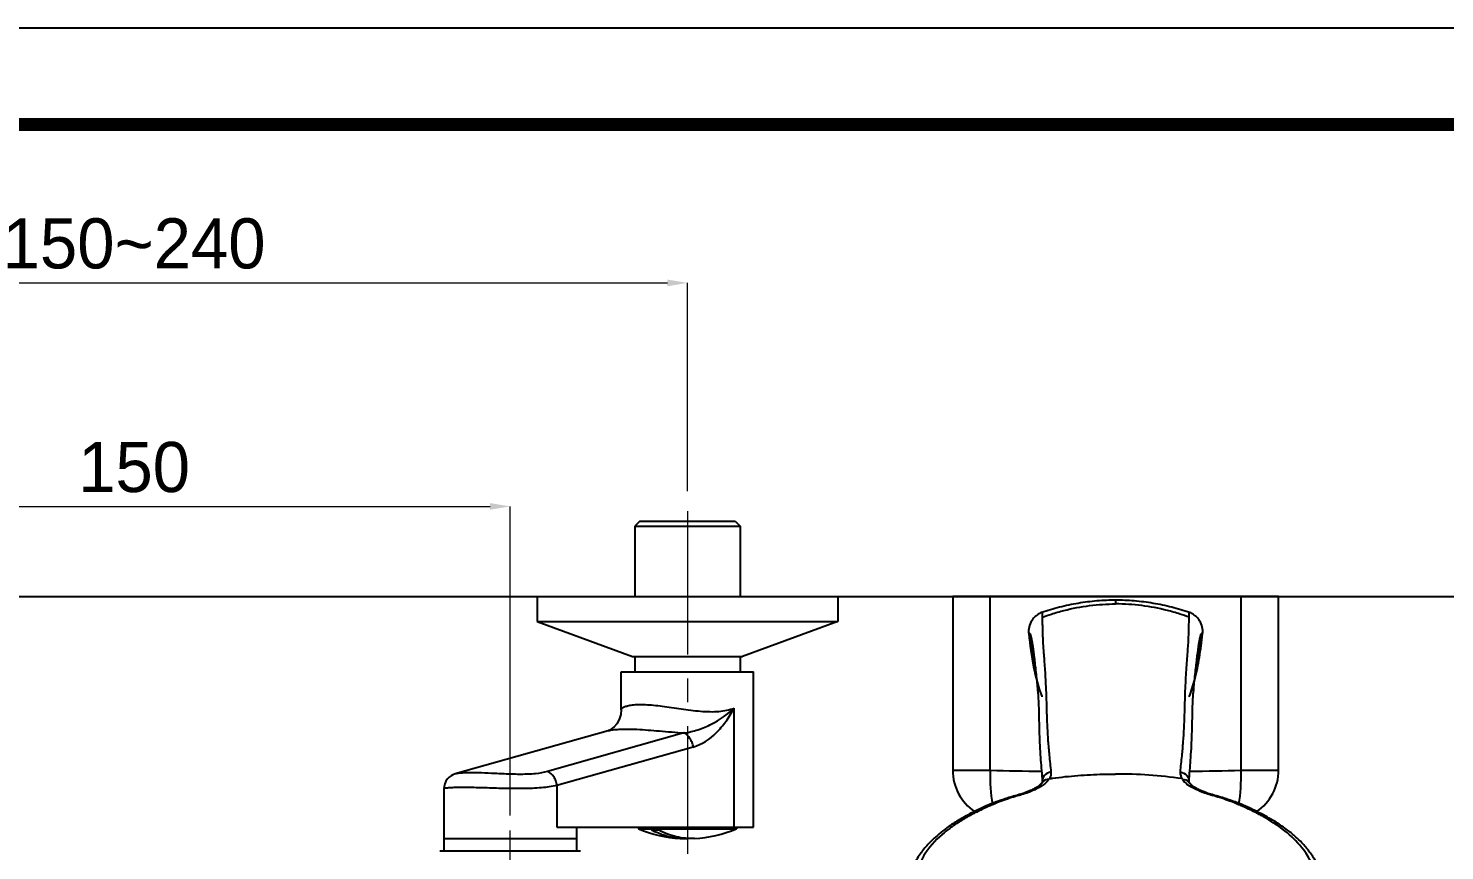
# Model space of a CAD drawing. Extents: x 0 to 1128, y 0 to 827.
# Drawn here: x 246.3 to 528.7, y 662.8 to 826.8 of the extents above; entities that cross this region are included whole.
import ezdxf

# ---------------------------------------------------------------- set-up
doc = ezdxf.new("R2010")
doc.units = 0
doc.header["$LTSCALE"] = 3
doc.header["$MEASUREMENT"] = 0
doc.header["$PDMODE"] = 3
doc.header["$PDSIZE"] = -10
doc.linetypes.add('CENTER2', pattern=[28.575000000000003, 19.05, -3.175, 3.175, -3.175])
doc.layers.get('0').update_dxf_attribs({"linetype": 'CONTINUOUS'})
doc.layers.get('DEFPOINTS').update_dxf_attribs({"linetype": 'CONTINUOUS'})
doc.layers.add('1', color=7, linetype='CONTINUOUS')
doc.layers.add('DEF_LAYER_ASSEM_MEMBER', color=7, linetype='CONTINUOUS')
doc.layers.add('Cneter', color=1, linetype='CENTER2', lineweight=13)
doc.styles.add('Daelim Dimension', font='')
doc.styles.get('Daelim Dimension').set_extended_font_data('나눔고딕')
doc.dimstyles.new('DEFAULT', dxfattribs={"dimscale": 2, "dimtxt": 2, "dimasz": 2, "dimexe": 0, "dimexo": 2, "dimgap": 1, "dimtad": 1, "dimdec": 1, "dimzin": 9, "dimdsep": 46, "dimtxsty": 'Daelim Dimension', "dimcen": 0.5, "dimclrd": 252, "dimclre": 252, "dimclrt": 3, "dimadec": 1, "dimazin": 0, "dimtfac": 1, "dimtdec": 1, "dimtix": 1, "dimtmove": 0, "dimatfit": 3, "dimfxl": 1, "dimtolj": 1, "dimtzin": 1, "dimlwd": 9, "dimlwe": 9, "dimarcsym": 0})

# ---------------------------------------------------------------- blocks, each defined once
blk = doc.blocks.new('*D0')
at = {"color": 5, "lineweight": 9, "ltscale": 0.5, "transparency": 16777216}
for p, q in [((192.3453971178872, 669.7710805844471), (192.3453971178872, 731.442227529219)), ((196.3453971178872, 731.442227529219), (338.3453971178872, 731.442227529219)), ((342.3453971178872, 669.7710805844471), (342.3453971178872, 731.442227529219))]:
    blk.add_line(p, q, dxfattribs=at)
at = {"color": 5, "ltscale": 0.5, "transparency": 16777216}
for points in [[(196.3453971178872, 732.1088941958857), (196.3453971178872, 730.7755608625524), (192.3453971178872, 731.442227529219)], [(338.3453971178872, 732.1088941958857), (338.3453971178872, 730.7755608625524), (342.3453971178872, 731.442227529219)]]:
    blk.add_solid(points, dxfattribs=at)
at = {"layer": 'DEFPOINTS', "color": 0, "ltscale": 0.5, "transparency": 16777216}
for p in [(342.3453971178872, 731.442227529219), (192.3453971178872, 665.7710805844471), (342.3453971178872, 665.7710805844471)]:
    blk.add_point(p, dxfattribs=at)
at = {"color": 7, "ltscale": 0.5, "transparency": 16777216, "insert": (267.3453971178872, 744.3005966279316), "char_height": 10, "attachment_point": 2, "style": 'Daelim Dimension'}
blk.add_mtext('\\A1;150', dxfattribs=at)
blk = doc.blocks.new('*D1')
at = {"color": 5, "lineweight": 9, "ltscale": 0.5, "transparency": 16777216}
for p, q in [((156.990058058587, 734.4710805844469), (156.990058058587, 776.0183035437112)), ((160.990058058587, 776.0183035437112), (373.7007361771871, 776.0183035437112)), ((377.7007361771871, 734.4710805844469), (377.7007361771871, 776.0183035437112))]:
    blk.add_line(p, q, dxfattribs=at)
at = {"color": 5, "ltscale": 0.5, "transparency": 16777216}
for points in [[(160.990058058587, 776.6849702103779), (160.990058058587, 775.3516368770446), (156.990058058587, 776.0183035437112)], [(373.7007361771871, 776.6849702103779), (373.7007361771871, 775.3516368770446), (377.7007361771871, 776.0183035437112)]]:
    blk.add_solid(points, dxfattribs=at)
at = {"layer": 'DEFPOINTS', "color": 0, "ltscale": 0.5, "transparency": 16777216}
for p in [(377.7007361771871, 776.0183035437112), (156.990058058587, 730.4710805844469), (377.7007361771871, 730.4710805844469)]:
    blk.add_point(p, dxfattribs=at)
at = {"color": 7, "ltscale": 0.5, "transparency": 16777216, "insert": (267.345397117887, 788.9052849457141), "char_height": 10, "attachment_point": 2, "style": 'Daelim Dimension'}
blk.add_mtext('\\A1;150~240', dxfattribs=at)

msp = doc.modelspace()

# ---------------------------------------------------------------- linework, layer by layer
at = {"ltscale": 0.5}
for p, q in [((107.9649088094293, 713.4710805844469), (816.8705379979958, 713.4710805844469)), ((355.5453971178872, 665.1210805844469), (329.1453971178871, 665.1210805844469))]:
    msp.add_line(p, q, dxfattribs=at)
msp.add_lwpolyline([(0, 0), (1128.400001525879, 0), (1128.400001525879, 826.8000030517578), (0, 826.8000030517578)], close=True, dxfattribs=at)
at = {"color": 5, "linetype": 'ByBlock', "lineweight": 200, "const_width": 2.6}
msp.add_lwpolyline([(18.14486312866211, 35.40284729003906), (1110.144863128662, 35.40284729003906), (1110.144863128662, 807.6028442382812), (18.14486312866211, 807.6028442382812)], close=True, dxfattribs=at)
at = {"layer": '1', "color": 7, "linetype": 'Continuous'}
for p, q in [((430.5910694616186, 713.4710805844469), (430.5910694616186, 678.8215291928453)), ((438.0910694616186, 713.4710805844469), (430.5910694616186, 713.4710805844469)), ((438.0910694616186, 678.8215291928453), (438.0910694616186, 713.4710805844469)), ((488.0910694616186, 713.4710805844469), (438.0910694616186, 713.4710805844469)), ((488.0910694616186, 678.8215291928453), (488.0910694616186, 713.4710805844469)), ((495.5910694616186, 713.4710805844469), (488.0910694616186, 713.4710805844469)), ((495.5910694616186, 678.8215291928453), (495.5910694616186, 713.4710805844469)), ((430.5910694616186, 678.8215291928453), (438.0910694616186, 678.8215291928453)), ((488.0910694616186, 678.8215291928453), (495.5910694616186, 678.8215291928453))]:
    msp.add_line(p, q, dxfattribs=at)
for centre, start, end in [((440.5910694616186, 678.8215291928453), 180, 235.9196831271548), ((485.5910694616186, 678.8215291928453), 304.2621926077073, 0)]:
    msp.add_arc(centre, 10, start, end, dxfattribs=at)
for centre, major_axis, start_param, end_param in [((440.5910694616186, 678.8215291928453), (-0.3404118979988446, -9.994204307482454), 4.720899380564623, 5.452929484310704), ((485.5910694616186, 678.8215291928453), (0.340411897998839, -9.994204307482454), 0.8302558228688799, 1.562285926614966)]:
    msp.add_ellipse(centre, major_axis=major_axis, ratio=0.249864, start_param=start_param, end_param=end_param, dxfattribs=at)
for points, knots in [([(463.1811573522436, 712.738071246068), (461.9038212316382, 712.7382162045641), (459.3651630895483, 712.6341054867906), (455.5606663244116, 712.1523397397203), (451.8608143346655, 711.3661458920641), (449.495328189646, 710.6649663876696), (448.3318455236304, 710.2652700375719)], [0, 0, 0, 0, 0.2471960570937356, 0.4950843633397184, 0.7457371961984903, 1, 1, 1, 1]), ([(448.4453022497046, 709.348293108861), (449.0498402135718, 709.5713842343492), (450.4808247106421, 710.0626333188219), (453.6072132604468, 710.9528081845446), (457.8818485753882, 711.756870074193), (461.3547260778296, 711.9786031674547), (463.0910465734351, 711.9802205990953)], [0, 0, 0, 0, 0.129307677002984, 0.303507489827805, 0.65181635086137, 1, 1, 1, 1]), ([(477.8361942785132, 710.270068926732), (476.6736042516577, 710.6690328549547), (474.3100559728491, 711.3689229916735), (470.6137516515601, 712.1535299252672), (466.8131458776343, 712.6343191098375), (464.2770817296851, 712.7382162045641), (463.0010654943335, 712.738071246068)], [0, 0, 0, 0, 0.2542514571393702, 0.5049048595715536, 0.752797856677527, 1, 1, 1, 1]), ([(463.0912907140601, 712.7380941342516), (463.0912373082983, 712.7381017636461), (463.0908100622046, 712.7322347592516), (463.0910389440405, 712.6001165341539), (463.0909321325171, 712.2202566098375), (463.0910465734351, 711.9802205990953)], [0, 0, 0, 0, 0.0567782686607487, 0.4426226065518163, 1, 1, 1, 1]), ([(477.7394077794897, 709.3473470639391), (477.1340229528296, 709.5707967709703), (475.7021915929663, 710.0623891781969), (472.5749256627905, 710.9528158139391), (468.3002750890601, 711.7568777035875), (464.8273746984351, 711.9786107968492), (463.0910465734351, 711.9802205990953)], [0, 0, 0, 0, 0.129466682622843, 0.303634076878423, 0.651878117664793, 1, 1, 1, 1]), ([(448.4562428014624, 710.3081930112047), (448.2440006749976, 710.2478902768297), (447.8193562047827, 710.0646245907946), (447.2244312780249, 709.6307867001696), (446.7685673253882, 709.2618062924547), (446.5646717565405, 708.9380605649156), (446.5523121373999, 708.9181478451891)], [0, 0, 0, 0, 0.3757815488682468, 0.7151182199431574, 0.9827664833320634, 1, 1, 1, 1]), ([(448.434163333689, 710.2971456479235), (448.4228413122046, 710.2910573910875), (448.3976185338843, 710.209392352025), (448.4263813512671, 709.689975542943), (448.4453022497046, 709.348293108861)], [0, 0, 0, 0, 0.3421758067039997, 1, 1, 1, 1]), ([(448.4453022497046, 709.348293108861), (448.4487659948218, 709.1020391415758), (448.4555103795874, 708.6229207944078), (448.4707310216772, 707.7145498227281), (448.4950153844702, 706.6993825864), (448.5289204137671, 705.5075490903063), (448.5975239293921, 704.0534322690172), (448.7380726354468, 701.9960287045641), (448.9605228917944, 699.2116964291735), (449.1852619665015, 695.274692339818), (449.2996799962866, 691.2067678403063), (449.4159061925757, 687.4749563168688), (449.5824558751929, 684.6785085629625), (449.8389103429663, 681.7703893613024), (450.0683643834936, 679.6029241513414), (450.1881916540015, 678.4709890317125)], [0, 0, 0, 0, 0.0656708348396388, 0.1277711322138404, 0.1861861123319655, 0.2409320059696698, 0.3064199785344739, 0.3811362510776655, 0.4879810950802002, 0.6007917958711748, 0.7415110435767411, 0.8114208857217727, 0.8702065351318291, 0.9322165252784191, 1, 1, 1, 1]), ([(475.9935734289038, 678.4714315365953), (476.1088306920874, 679.5687597226305), (476.3275806920874, 681.6514394711656), (476.6766407506811, 685.5084341000719), (476.8567936437476, 689.9223363827867), (476.9635059850561, 694.7193944882555), (477.1975605504858, 698.9116399716539), (477.4315235631811, 701.8316762875719), (477.5774662511694, 703.9240682553453), (477.6588108556616, 705.637988848607), (477.7136356847632, 707.7339284848375), (477.7297718541968, 708.7442739438219), (477.7394077794897, 709.3473470639391)], [0, 0, 0, 0, 0.06566778879646, 0.1246337841089584, 0.2491761128927945, 0.3743136673655899, 0.49958515128368, 0.6246233036769172, 0.6817073519030674, 0.7497234229135998, 0.8506097904910866, 1, 1, 1, 1]), ([(479.6294147985327, 708.9191320370836), (479.6175892370093, 708.9381826352281), (479.414403201853, 709.2609060239), (478.9601337926733, 709.6284139584703), (478.3672916906226, 710.0621908139391), (477.9437916295874, 710.2456472348375), (477.7321369665015, 710.3061330746813)], [0, 0, 0, 0, 0.0164894400058134, 0.2838688261383002, 0.6235383224820494, 1, 1, 1, 1]), ([(477.7394077794897, 709.3473470639391), (477.7447025792944, 709.6359746884508), (477.7541019933569, 710.1481283139391), (477.7560627477515, 710.299838824193), (477.7412235753882, 710.3033483456774), (477.737271549021, 710.3018758725328)], [0, 0, 0, 0, 0.4976103966388102, 0.8829892145774298, 1, 1, 1, 1]), ([(446.555745364939, 708.9321020077867), (446.4827168004858, 708.8382757138414), (446.4138157384741, 708.7407949399156), (445.8416264074194, 707.8404882382555), (445.6558811681616, 706.8629873227281), (445.7556049840796, 706.0277669858141)], [0, 0, 0, 0, 0.1121049296964444, 0.1121049296964444, 1, 1, 1, 1]), ([(446.0699360387671, 705.9244420956774), (446.0355885045874, 705.9878881405992), (445.966893436228, 706.114780230443), (445.8441288488257, 706.2065542172594), (445.790852786814, 706.0994222592516), (445.755208255564, 706.0277212094469)], [0, 0, 0, 0, 0.2485581781646424, 0.4971051797405272, 1, 1, 1, 1]), ([(480.4265110509741, 706.0275533627672), (480.5262882726538, 706.862941546361), (480.3404514806616, 707.8406866025133), (479.7679722326147, 708.7413213681383), (479.6989262121069, 708.8389852475328), (479.6257221715796, 708.9329717587633)], [0, 0, 0, 0, 0.8877216534478932, 0.8877216534478932, 1, 1, 1, 1]), ([(480.4269077794897, 706.0275075864), (480.3910954015601, 706.1042898129625), (480.3198978917944, 706.2569692563219), (480.1811573522436, 706.0347936581774), (480.1121952550757, 705.9243581723375)], [0, 0, 0, 0, 0.5029122225055399, 1, 1, 1, 1]), ([(445.755208255564, 706.0277212094469), (446.0261585729468, 703.8025930356188), (446.5405552404272, 699.5782278012438), (447.6607639806616, 695.4192007016344), (448.3865635412085, 693.5005300473375), (448.3989994542944, 693.4678152035875)], [0, 0, 0, 0, 0.5224431412212204, 0.991852811279156, 1, 1, 1, 1]), ([(446.5336735265601, 704.0782278012438), (446.4790241735327, 704.4170186947985), (446.3807194249976, 704.946079058568), (446.2280247228491, 705.532863421361), (446.1226322667944, 705.7939107846422), (446.0699360387671, 705.9244420956774)], [0, 0, 0, 0, 0.3866187251960276, 0.6933094317695268, 1, 1, 1, 1]), ([(447.2457706945288, 698.408496661107), (447.1877796666968, 698.9120595883531), (447.0717899816382, 699.9191625546617), (446.8530857580054, 701.7026479672594), (446.6842319982397, 703.0876119565172), (446.5657169835913, 703.87955836765), (446.5336735265601, 704.0782278012438)], [0, 0, 0, 0, 0.2110070695961518, 0.4220091525587259, 0.8440202758972978, 1, 1, 1, 1]), ([(477.7835133092749, 693.4675405453844), (478.2138035314429, 694.6053274106188), (479.0121967809546, 697.1869008969469), (479.8801929967749, 701.3935354184313), (480.2403385656226, 704.4461477231188), (480.4269077794897, 706.0275075864)], [0, 0, 0, 0, 0.2834715897151618, 0.628813444164494, 1, 1, 1, 1]), ([(479.6431095617163, 704.0554311703844), (479.6132175939429, 703.8660619687242), (479.4860050695288, 702.9919393490953), (479.3075535314429, 701.5367238949938), (479.087987186228, 699.7240102719469), (478.9870045202124, 698.8478506039781), (478.9363834874976, 698.4086263608141)], [0, 0, 0, 0, 0.1479522153362218, 0.6347669232944018, 0.8169079685908976, 1, 1, 1, 1]), ([(479.056119205271, 699.194858355443), (479.1396076696265, 699.6429174374742), (479.4774677770483, 701.5753667782946), (479.8036396520483, 703.8226201962633), (480.0671513097632, 705.6180150937242), (480.1121799962866, 705.9243276547594)], [0, 0, 0, 0, 0.2006965292574167, 0.8636179945265433, 1, 1, 1, 1]), ([(480.1121952550757, 705.9243581723375), (480.0597126500952, 705.7948797177477), (479.9546329992163, 705.5356252621813), (479.8152439611304, 704.9954946469469), (479.7122852819311, 704.4806402157946), (479.6561634557593, 704.1381261777086), (479.6431095617163, 704.0554311703844)], [0, 0, 0, 0, 0.3020584174933605, 0.6048014881377526, 0.9077469141204256, 1, 1, 1, 1]), ([(447.596532108103, 694.5812871884508), (447.567235233103, 694.9993551205797), (447.5100071447241, 695.7405813168688), (447.3952534215796, 697.0354116391344), (447.304768802439, 697.8665731381578), (447.2457706945288, 698.408496661107)], [0, 0, 0, 0, 0.2982343135318589, 0.5424451357819913, 1, 1, 1, 1]), ([(478.9363834874976, 698.4086263608141), (478.8729298131811, 697.8233297299547), (478.7575886266577, 696.7593877743883), (478.6412785070288, 695.3718374203844), (478.5868580358374, 694.6053960751696), (478.5727436559546, 694.3962514828844)], [0, 0, 0, 0, 0.4717805234193732, 0.857602608864581, 1, 1, 1, 1]), ([(447.5552036779272, 694.8442037533922), (447.5792744176733, 694.5540731381578), (447.6834919469702, 693.1666601132555), (447.7831776159155, 690.3175161313219), (447.8369190709936, 686.1474569272203), (448.0532886998999, 681.7441595029039), (448.304768802439, 678.6033742856188), (448.439175845896, 677.132373614232)], [0, 0, 0, 0, 0.0675767350396532, 0.314521521462478, 0.5587508960994642, 0.8019240609118979, 1, 1, 1, 1]), ([(477.7423832433569, 677.1244008969469), (477.8758366124976, 678.585986895482), (478.1257221715796, 681.7070272397203), (478.3438007848608, 686.0857961606188), (478.3972294347632, 690.2378194760485), (478.4960987584936, 693.102199358861), (478.600178958689, 694.5114553403063), (478.625943424021, 694.8251913022203)], [0, 0, 0, 0, 0.197001285987791, 0.4387603653629574, 0.6815974879258411, 0.9270426590623888, 1, 1, 1, 1]), ([(450.1881916540015, 678.4709890317125), (449.718472720896, 678.4019582699938), (449.194791080271, 678.144450945775), (448.5368931310522, 677.3298910092516), (448.4298069494116, 676.8064382504625), (448.5060627477515, 676.3888051938219)], [0, 0, 0, 0, 0.5, 0.5, 1, 1, 1, 1]), ([(450.1881916540015, 678.4709890317125), (450.1898624914038, 678.2477834653063), (450.1930973546851, 677.81510524265), (449.9752933996069, 677.3628728818102), (449.8698475377905, 677.1439321469469)], [0, 0, 0, 0, 0.5158614713850871, 1, 1, 1, 1]), ([(449.8698475377905, 677.1439321469469), (450.0914433019507, 677.1749990414781), (451.1451542394507, 677.3189275693102), (453.8685200231421, 677.6443517636461), (458.0543644445288, 677.9765127133531), (461.4122517125952, 678.0651357602281), (463.0910694616186, 678.0651357602281)], [0, 0, 0, 0, 0.0506089702504279, 0.2405367883182, 0.620293464958843, 1, 1, 1, 1]), ([(475.9935734289038, 678.4714315365953), (475.984586002146, 678.3386495541735), (475.9675114171851, 678.086231036107), (476.0548756139624, 677.6414297055406), (476.2116596715796, 677.3299367856188), (476.3048374669897, 677.144809527318)], [0, 0, 0, 0, 0.3104782756932496, 0.5902004466135913, 1, 1, 1, 1]), ([(475.9935734289038, 678.4714315365953), (476.4635212438452, 678.4022100400133), (476.9875080602515, 678.1445577572985), (477.6456882970679, 677.3294256161852), (477.7528736608374, 676.805713457982), (477.676610233103, 676.3878896664781)], [0, 0, 0, 0, 0.5, 0.5, 1, 1, 1, 1]), ([(447.586522342478, 675.5321920346422), (447.5322239415991, 675.4982641171617), (447.395848514353, 675.4151037167711), (447.1042835729468, 675.2456090878649), (446.6271793859351, 674.9896886777086), (446.2066471593726, 674.795329852025), (445.9406101720679, 674.6813085507555)], [0, 0, 0, 0, 0.1294887116005005, 0.3104939550290269, 0.5906912842419317, 1, 1, 1, 1]), ([(448.366421939646, 675.6902044247789), (448.3184254186499, 675.6612737607164), (448.2228291051733, 675.6036336850328), (447.9939091222632, 675.4736440610094), (447.7352116124976, 675.3275869321031), (447.4235889928686, 675.1624715756578), (447.0141193883765, 674.9547231625719), (446.6663029210913, 674.79948024265), (446.4223377721655, 674.6905935239)], [0, 0, 0, 0, 0.0807554818143494, 0.1608705302436202, 0.371278474595758, 0.5024354722555461, 0.6510041571478397, 1, 1, 1, 1]), ([(448.366421939646, 675.6902044247789), (448.1939823644507, 675.7138479184313), (447.9176151769507, 675.7010229062242), (447.6689732091772, 675.5853155087633), (447.5903141515601, 675.5345647763414)], [0, 0, 0, 0, 0.657523972717746, 1, 1, 1, 1]), ([(449.7838413732397, 677.0054281186266), (449.5939762609351, 676.7606008481188), (449.2274067418921, 676.2879140805406), (448.6464664953101, 675.8846166562242), (448.366421939646, 675.6902044247789)], [0, 0, 0, 0, 0.5179437371306055, 1, 1, 1, 1]), ([(449.7838413732397, 677.0054281186266), (449.3418171422827, 677.0052144955797), (448.8457233922827, 676.8305776547594), (448.4732792394507, 676.4113653134508), (448.418423892771, 676.3330190610094), (448.3724873082983, 676.250522417943)], [0, 0, 0, 0, 0.8277849755692389, 0.8277849755692389, 1, 1, 1, 1]), ([(476.3909275548804, 677.0054128598375), (476.8337223546851, 677.0068166684313), (477.3320133703101, 676.8336751889391), (477.7072880285132, 676.4135168027086), (477.7629368322241, 676.3342245053453), (477.8094532506811, 676.2506826352281)], [0, 0, 0, 0, 0.8263751526067661, 0.8263751526067661, 1, 1, 1, 1]), ([(476.3909275548804, 677.0054128598375), (476.4889881627905, 676.8733785580797), (476.6713154332983, 676.6278799008531), (477.0058186071265, 676.29459743015), (477.3780338781226, 675.9856527280016), (477.6653416173804, 675.7917516659899), (477.8157780187476, 675.6902273129625)], [0, 0, 0, 0, 0.276671515537897, 0.5144161809258258, 0.7457470949931926, 1, 1, 1, 1]), ([(479.7598011510718, 674.6905935239), (479.6577885167944, 674.7359044980211), (479.3457615392554, 674.8745000790758), (478.9225513952124, 675.0775258969469), (478.5228321569311, 675.2875326108141), (478.1759846227515, 675.4773061703844), (477.9531910436499, 675.6090047787828), (477.8157780187476, 675.6902273129625)], [0, 0, 0, 0, 0.1457238151552589, 0.4457209526011108, 0.6294248833006605, 0.7714476457244512, 1, 1, 1, 1]), ([(480.241536380564, 674.681300921361), (479.9755299108374, 674.795314593236), (479.5550434606421, 674.989650530736), (479.0779697912085, 675.2455404233141), (478.7863972204077, 675.4150350522203), (478.6499454992163, 675.4982412289781), (478.5956089513647, 675.5321996640367)], [0, 0, 0, 0, 0.4093137634283882, 0.6895124881342718, 0.8705167112196498, 1, 1, 1, 1]), ([(443.5924351232397, 673.8747976254625), (442.7882511632788, 673.6550863217516), (441.3217899816382, 673.2166936825914), (439.3721897619116, 672.5480306576891), (438.2103550451147, 672.0818593930406), (437.6895115392554, 671.86002711765)], [0, 0, 0, 0, 0.3882256681673107, 0.7219439092220327, 1, 1, 1, 1]), ([(443.8323109166968, 673.7922475766344), (443.3347675817358, 673.6465948056383), (442.2584507482397, 673.3314931821031), (440.7849552648413, 672.8346593808336), (439.6213200109351, 672.3982046078844), (438.8406879918921, 672.0654867123766), (438.4694874303686, 671.9070852231188), (438.2846653478491, 671.8282201718492)], [0, 0, 0, 0, 0.2558271036758418, 0.5534176003581961, 0.7899771770026562, 0.8954284080154896, 1, 1, 1, 1]), ([(445.9759800451147, 674.6964834164781), (445.753514529978, 674.6013219784899), (445.3320515172827, 674.4328268002672), (444.5263950841772, 674.1505010556383), (443.9335224645483, 673.9694784115953), (443.542088748728, 673.860759539525)], [0, 0, 0, 0, 0.3040096522005132, 0.5571072932486693, 1, 1, 1, 1]), ([(446.4223377721655, 674.6905858945055), (446.3540699498999, 674.6611440610094), (446.2444508092749, 674.6148260068102), (446.1066029088843, 674.5581624936266), (446.0160267370093, 674.5218236874742), (445.9338734166968, 674.4896200131578), (445.8217747228491, 674.4461858700914), (445.6278202550757, 674.372707171361), (445.3531544225561, 674.2728841733141), (444.9227802770483, 674.1244771908922), (444.4042027013647, 673.9585836362047), (444.0179569738257, 673.8450963925524), (443.8323109166968, 673.7922475766344)], [0, 0, 0, 0, 0.06250003045957, 0.09375004568935001, 0.1250000609191, 0.1562500761489, 0.1875000913787, 0.2500001218383, 0.3750001827574, 0.5000002436765, 0.7500003655148001, 1, 1, 1, 1]), ([(482.3498585241186, 673.7922399472399), (482.1642353551733, 673.8450811337633), (481.7783176915991, 673.9588354062242), (481.2596561925757, 674.1246221493883), (480.8293201940405, 674.2730367612047), (480.5546696203101, 674.372852129857), (480.3607304113257, 674.4463308285875), (480.248631717478, 674.4897573422594), (480.1664936559546, 674.5219610165758), (480.0759022252905, 674.5582921933336), (479.9381687658179, 674.6149862240953), (479.8280689733374, 674.6611516904039), (479.7598011510718, 674.6905935239)], [0, 0, 0, 0, 0.2499977322676, 0.4999984881784, 0.6249988661338001, 0.7499992440891999, 0.8124994330669001, 0.8437495275558001, 0.8749996220445999, 0.9062497165335, 0.9374998110223, 1, 1, 1, 1]), ([(482.6400578039038, 673.860759539525), (482.2486240880835, 673.9694707822008), (481.6557590978491, 674.1505010556383), (480.8500950353491, 674.4328268002672), (480.4286396520483, 674.6013143490953), (480.2061741369116, 674.6964757870836)], [0, 0, 0, 0, 0.4428927409582801, 0.6959903928797098, 1, 1, 1, 1]), ([(487.8975880163061, 671.8282888364), (487.7100269811499, 671.9082754086656), (487.3333027379858, 672.0689199399156), (486.5452930944311, 672.4044149350328), (485.3808186071265, 672.8403890561266), (483.9125950353491, 673.334880633275), (482.8441593664038, 673.6475789975328), (482.3498585241186, 673.7922399472399)], [0, 0, 0, 0, 0.1060982094914819, 0.2130943287689803, 0.4506834664884637, 0.7458666322654428, 1, 1, 1, 1]), ([(488.4926273839819, 671.8600347470446), (487.9717228429663, 672.0818822812242), (486.8098042028296, 672.5480840634508), (484.8602650182593, 673.216716570775), (483.393895389353, 673.6550863217516), (482.5897800939429, 673.8747747372789)], [0, 0, 0, 0, 0.2780569546354102, 0.6117746362342874, 1, 1, 1, 1]), ([(437.6892445104468, 671.859912676732), (436.6084873693335, 671.3974111508531), (434.6347401159155, 670.476367754857), (432.0425846593726, 669.0525091122789), (429.9376347082007, 667.7024953793688), (428.2593815343726, 666.4552877377672), (426.9287235753882, 665.3147695492906), (425.5838673131811, 663.9927633237047), (424.1612980382788, 662.2908895444078), (423.0611546056616, 660.4998586606188), (422.2994892614233, 658.866977496068), (421.7659351842749, 657.4205434750719), (421.3033878820288, 655.5813558530016), (421.0404789464819, 653.5188863705797), (421.0726597326147, 652.068507952611), (421.1332447545874, 651.374431414525)], [0, 0, 0, 0, 0.101515648922146, 0.1933950412677343, 0.27547551008872, 0.3470344414814547, 0.4077764997035133, 0.4617006336808623, 0.5522307103578774, 0.6562209893061016, 0.702706127608395, 0.7614534344685944, 0.8341704895101459, 0.9212772897441204, 1, 1, 1, 1]), ([(438.1924717443335, 671.7874715756578), (437.9725620763647, 671.6902654599352), (437.5569355504858, 671.5065572690172), (436.9806263463843, 671.2338598202867), (436.4530384557593, 670.9929159115953), (435.8606235998022, 670.7084844540758), (435.2261936681616, 670.3960607480211), (434.4166080968726, 669.9843557309313), (433.7618687169897, 669.6275594662828), (433.2273457067358, 669.3264043759508), (433.0168049352515, 669.2011678647203), (432.923306705271, 669.1455495785875)], [0, 0, 0, 0, 0.1174909437274659, 0.2220567718364828, 0.3178737779694077, 0.4038579726024014, 0.5514738303723495, 0.6753707855337017, 0.8679389358374168, 0.9413534523719668, 1, 1, 1, 1]), ([(437.6957829015601, 671.8626058530016), (437.7484638707983, 671.8837163876696), (437.9094822423804, 671.9115560483141), (438.0853397863257, 671.8499105405016), (438.1924717443335, 671.7874715756578)], [0, 0, 0, 0, 0.3532129908692587, 1, 1, 1, 1]), ([(487.9909794347632, 671.788234515111), (488.097867252146, 671.8503225278063), (488.2731907384741, 671.9114950131578), (488.4337055700171, 671.8836782406969), (488.4862339513647, 671.8626516293688)], [0, 0, 0, 0, 0.6468808290033807, 1, 1, 1, 1]), ([(493.2641117589819, 669.1380117367906), (493.2451527135718, 669.1515005063219), (493.1991703527319, 669.184230608861), (493.1020329015601, 669.2502019833727), (492.9053471105444, 669.3678319882555), (492.6060154455054, 669.5279653500719), (492.2389957921851, 669.718654436986), (491.7763874547827, 669.9696004819078), (491.2238514440405, 670.268359942357), (490.3448383825171, 670.7097890805406), (489.4821674840796, 671.1202505063219), (488.6259205358374, 671.5141485165758), (488.2047398107397, 671.69596461765), (487.9909794347632, 671.788234515111)], [0, 0, 0, 0, 0.0133291505720236, 0.0323264755764288, 0.066116289394565, 0.1367131961310251, 0.2084523193326221, 0.278681277304668, 0.4108486294707682, 0.5350747210571003, 0.7778115386235057, 0.8872326634412903, 1, 1, 1, 1]), ([(505.0526783483374, 651.3503530453844), (505.1063282506811, 651.9656026791735), (505.1452839391577, 653.2886541318102), (504.9382679479468, 655.2121160458727), (504.5353367345679, 657.0151479672594), (503.9857227819311, 658.6362722348375), (503.3425724523413, 660.0479696225328), (502.6426899450171, 661.2726552914781), (502.0423252599585, 662.1660421322985), (501.5136311071265, 662.871501727025), (500.9464848058569, 663.5660207699938), (500.1336491124976, 664.4593618344469), (498.9373447912085, 665.6071050595446), (497.2645847814429, 666.9764745663805), (495.0161411779272, 668.5281942319078), (492.0882389562476, 670.2139928769274), (489.7824757116186, 671.3081624936266), (488.4927036779272, 671.8599889706774)], [0, 0, 0, 0, 0.0697684043037323, 0.1510682875906115, 0.2219601191261315, 0.2828385078644763, 0.3488405775008614, 0.4024655512747215, 0.4457703308653352, 0.4714502796422088, 0.5010076026640906, 0.5458210243189058, 0.6059460086647881, 0.6817001836439341, 0.7732225598238948, 0.8795562859251997, 1, 1, 1, 1]), ([(432.9177448766577, 669.1420934628649), (432.5681202428686, 668.9333455990953), (431.5391209142554, 668.3189657162828), (430.0681889074194, 667.2823522519274), (427.4090244787085, 665.1922262143297), (423.888524295603, 661.1496541928453), (421.8980686681616, 654.3136938046617), (423.4000217931616, 647.2322347592516), (426.441975833689, 642.1111257504625), (429.1394093053686, 639.0209615658922), (430.941746951853, 637.3702810239), (432.0342152135718, 636.4203603696031), (432.6377842443335, 635.9606512021227), (432.9348423498022, 635.7344015072985)], [0, 0, 0, 0, 0.0264486091035322, 0.0778420971187427, 0.123701517536883, 0.267181578602215, 0.4942549367150956, 0.6873052427030483, 0.825101653014783, 0.9107625939634172, 0.9544375160095928, 0.9775755072796354, 1, 1, 1, 1]), ([(493.2452213781226, 635.7342718075914), (493.6714222448218, 636.0637319516344), (494.4953968541968, 636.7006948422594), (495.5916569249976, 637.6845968197985), (497.0043690221655, 639.0271947812242), (498.621907474314, 640.8159139584703), (501.017674686228, 644.0946386288805), (503.1607944982397, 648.5568654965563), (503.9437611120093, 654.0738866757555), (502.8782780187476, 659.3771856259508), (500.2757084386694, 663.7086751889391), (497.2892277257788, 666.4326131772203), (494.9387638585913, 668.1198537778063), (493.8356831090796, 668.7904851864977), (493.2641117589819, 669.137973589818)], [0, 0, 0, 0, 0.0324122035576835, 0.062663347899756, 0.0913190620627896, 0.154858005327331, 0.2187166600163908, 0.3658404229431624, 0.5119154858003174, 0.6563702062438515, 0.8000577584734212, 0.9157093293890044, 0.9563241728441948, 1, 1, 1, 1])]:
    msp.add_open_spline(points, degree=3, knots=knots, dxfattribs=at)
for points, degree in [([(447.1341221349585, 699.1411092709703), (446.7074787633765, 701.3886983822985), (446.4026920812476, 703.6606023739977), (446.0699360387671, 705.9244420956774)], 3), ([(438.0910694616186, 678.8215291928453), (441.4867908971655, 678.717433733861), (444.898762943064, 678.6568029355211), (448.3263523595679, 678.6180608700914)], 3), ([(476.3048679845679, 677.1449697446031), (471.9287769811499, 677.7581670712633), (467.5099308507788, 678.0651510190172), (463.0910694616186, 678.0651281308336)], 3), ([(477.8702061193335, 678.6182592343492), (481.3077824132788, 678.6572149228258), (484.7148792760718, 678.7180288266344), (488.0910694616186, 678.8215291928453)], 3), ([(448.3821690099585, 676.2703893613024), (447.5724613683569, 675.5228078793688)], 1), ([(448.4825794713843, 676.7815587948961), (448.5219013707983, 676.445949358861), (448.3776218908179, 676.2628972958727)], 2), ([(448.439175845896, 677.132373614232), (448.4874241369116, 676.5279424618883)], 1), ([(448.5054981725561, 676.3887136410875), (448.4964420812476, 676.4995687436266), (448.4873783605444, 676.6104238461656), (448.4783222692358, 676.7212331723375)], 3), ([(449.8698475377905, 677.1439321469469), (449.8411762731421, 677.0977666806383), (449.8125126378882, 677.0515935849352), (449.7838413732397, 677.0054281186266)], 3), ([(476.3909275548804, 677.0054281186266), (476.3622410314429, 677.0519445370836), (476.3335545080054, 677.0984609555406), (476.3048679845679, 677.1449697446031)], 3), ([(477.7037022130835, 676.7199056576891), (477.6946690099585, 676.6092641781969), (477.6856205480444, 676.4985769223375), (477.6765720861304, 676.3878896664781)], 3), ([(477.8045780675757, 676.262744707982), (477.6598408239233, 676.4471090268297), (477.6993458288061, 676.7827413510485)], 2), ([(477.6946842687476, 676.527248186986), (477.7423832433569, 677.1244008969469)], 1), ([(478.6095554845679, 675.5228841733141), (477.7999851720679, 676.2703359555406)], 1), ([(477.8157780187476, 675.6902273129625), (478.0778706090796, 675.726123614232), (478.3623478429663, 675.6769521664781), (478.5915806310522, 675.532634539525)], 3), ([(443.8323109166968, 673.7922475766344), (443.742528201853, 673.8526723813219), (443.6484348790991, 673.879298968236), (443.5631458776343, 673.8634450864)], 3), ([(446.4223377721655, 674.6905858945055), (446.2722065465796, 674.7380407284899), (446.1125462072241, 674.740627093236), (445.9700748937476, 674.6901586484117)], 3), ([(479.7598011510718, 674.6905935239), (479.9099476354468, 674.7380407284899), (480.0696156041968, 674.740627093236), (480.2120869176733, 674.6901510190172)], 3), ([(482.3498585241186, 673.7922399472399), (482.4396793859351, 673.8526723813219), (482.5337955968726, 673.8792913388414), (482.619107486521, 673.8634145688219)], 3), ([(438.2846653478491, 671.8282201718492), (438.2533314245093, 671.814601702611), (438.2226154821265, 671.8010213803453), (438.1924717443335, 671.7874715756578)], 3), ([(487.9909794347632, 671.788234515111), (487.960416080271, 671.8015554379625), (487.929295779978, 671.8149068783922), (487.8975880163061, 671.8282888364)], 3)]:
    msp.add_open_spline(points, degree=degree, dxfattribs=at)
at = {"layer": 'Cneter', "lineweight": 5, "ltscale": 0.5}
for p, q in [((377.7007361771871, 730.4710805844469), (377.7007361771871, 662.150709171247)), ((342.3453971178872, 638.2327193906469), (342.3453971178872, 670.4132287417469))]:
    msp.add_line(p, q, dxfattribs=at)
at = {"layer": 'DEF_LAYER_ASSEM_MEMBER', "color": 7, "linetype": 'Continuous'}
for p, q in [((368.2007361772871, 728.4710805844469), (367.2007361772871, 727.4710805844469)), ((367.2007361772871, 727.4710805844469), (367.2007361772871, 713.4710805844469)), ((367.2007361772871, 727.4710805844469), (388.2007361772871, 727.4710805844469)), ((368.2007361776873, 728.4710805844469), (387.2007361767874, 728.4710805844469)), ((387.2007361772871, 728.4710805844469), (388.2007361772871, 727.4710805844469)), ((388.2007361772871, 727.4710805844469), (388.2007361772871, 713.4710805844469)), ((347.7007361772871, 713.4710805844469), (347.7007361772871, 708.4710805844469)), ((347.7007873934372, 713.4710805844469), (407.700684961037, 713.4710805844469)), ((347.7007873934872, 713.4710805844469), (407.700684960987, 713.4710805844469)), ((407.7007361772871, 713.4710805844469), (407.7007361772871, 708.4710805844469)), ((347.7007361772871, 708.4710805844469), (407.7007361772871, 708.4710805844469)), ((347.7007361772871, 708.4710805844469), (366.7507361772873, 701.4710805844469)), ((407.7007361772871, 708.4710805844469), (388.6507361772874, 701.4710805844469)), ((366.7507361772873, 701.4710805844469), (388.6507361772874, 701.4710805844469)), ((367.2007361772871, 701.4710805844469), (367.2007361772871, 698.4710805844469)), ((388.2007361772871, 701.4710805844469), (388.2007361772871, 698.4710805844469)), ((364.5007361772873, 690.885864984247), (364.5007361772873, 698.4710805844469)), ((364.5010225239871, 698.4710805844469), (390.9004498304871, 698.4710805844469)), ((390.9007361772874, 667.4710805844469), (390.9007361772874, 698.4710805844469)), ((361.889297037987, 686.6982871957468), (331.4011654686872, 678.0749413644469)), ((361.9381169305873, 686.7168024198469), (361.9116985959872, 686.7067784429469)), ((331.3943040000872, 678.0730006415469), (331.3933171327872, 678.0727210079468)), ((329.1453971178871, 675.1608259532469), (329.1453971178871, 662.7710805844468)), ((351.679206629587, 667.4710805844469), (390.9006064395871, 667.4710805844469)), ((355.5453971178872, 667.4710805844469), (355.5453971178872, 662.7710805844468)), ((367.9507361772871, 667.4710805844469), (367.9507361772871, 667.1507091712468)), ((367.9507361772871, 667.1507091712468), (387.4507361772871, 667.1507091712468)), ((387.4507361772871, 667.4710805844469), (387.4507361772871, 667.1507091712468)), ((328.3460261693872, 662.7710805844468), (356.3447680664872, 662.7710805844468))]:
    msp.add_line(p, q, dxfattribs=at)
at = {"layer": 'DEF_LAYER_ASSEM_MEMBER', "color": 9, "linetype": 'Continuous'}
for p, q in [((387.0345456888872, 667.4710805844469), (387.0345456888872, 691.2247972611468)), ((376.991429443287, 686.2472482674469), (349.8179136850872, 678.5614318615469)), ((378.852687935987, 683.4495489086469), (351.679206629587, 675.7637395966469)), ((351.679206629587, 675.7637395966469), (351.679206629587, 667.4710805844469))]:
    msp.add_line(p, q, dxfattribs=at)
at = {"layer": 'DEF_LAYER_ASSEM_MEMBER', "color": 7, "linetype": 'Continuous'}
for points in [[(364.5007527241874, 690.8829307189468), (364.4020008763873, 689.9120988027469), (364.0763817230873, 688.9072835951469), (363.602748530187, 688.0893548382469), (363.0679244270873, 687.4745141385469), (362.5636232394872, 687.0610396600468), (362.1720690312873, 686.8238930457469), (361.9381169305873, 686.7168024198469)], [(331.3939132014871, 678.0728805728469), (331.2294911439872, 678.0220714581469), (330.9166416150872, 677.8986008111468), (330.5583483493872, 677.7054920845469), (330.1935965687871, 677.4366040864469), (329.846442902387, 677.0848270437468), (329.541838670887, 676.6472259026468), (329.3082465324871, 676.1311650211469), (329.1716240355872, 675.5513944696469), (329.1454304369872, 675.1555429267469)]]:
    msp.add_lwpolyline(points, dxfattribs=at)
at = {"layer": 'DEF_LAYER_ASSEM_MEMBER', "color": 9, "linetype": 'Continuous'}
msp.add_arc((362.9672625202872, 682.8699168765469), 3.9772345864, 105.4627568172938, 105.7928160842956, dxfattribs=at)
at = {"layer": 'DEF_LAYER_ASSEM_MEMBER', "color": 7, "linetype": 'Continuous'}
for centre, radius, start, end in [((377.7007361772871, 690.1710805844468), 25, 247.0455005986004, 266.737085860499), ((371.2152343803873, 690.1837242080469), 23.2780521547, 268.3500711862009, 270.0382309999963), ((371.2253031620871, 694.8287992727469), 27.9231225718, 270.0112109399, 271.5060848398023), ((377.7007361772871, 690.1710805844468), 25, 273.2629141395011, 292.9544994013996), ((376.9936308822871, 677.7012237552469), 12.5101108568, 266.7428022578949, 273.2402834158017)]:
    msp.add_arc(centre, radius, start, end, dxfattribs=at)
at = {"layer": 'DEF_LAYER_ASSEM_MEMBER', "color": 9, "linetype": 'Continuous'}
for points, start_tangent, end_tangent in [([(364.500739019687, 690.8829312494469), (364.642544395087, 691.1570167153468), (364.819122046787, 691.2970616583468), (365.0651977549871, 691.4323603971468), (365.7616590556872, 691.6710191197469), (366.7200580145873, 691.8422794849469), (367.9213554426872, 691.9245694071468), (369.3380938752871, 691.9075250642469), (370.935502096087, 691.7932768663469), (372.6747332070872, 691.596189617447), (376.4238229555872, 691.0616990378468), (380.290322458487, 690.5944677418469), (382.1714561088875, 690.4994019626469), (383.9558999553874, 690.5563507765469), (387.0345456888872, 691.2247972633469)], (-0.0007811133875875994, 0.9999996949308914), (0.9316824342015888, 0.3632737835300012)), ([(376.9914385354873, 686.2472268138469), (379.7985093574871, 686.9081958687469), (382.4568368165874, 688.0172834522468), (387.0345456892874, 691.2247972618469)], (0.9911239115093888, 0.1329413104882343), (0.7230115040928542, 0.6908359899059896)), ([(378.852687935987, 683.4495489086469), (383.4325781160869, 686.2879909384469), (385.364412667187, 688.5647610029469), (387.0345456888872, 691.2247972611468)], (0.9622565036511337, 0.2721441184025407), (0.4854635373832184, 0.8742569152551055)), ([(361.9068842742872, 686.7031913163469), (362.8104747062871, 686.8786273989468), (364.0873386278872, 686.9927165367469), (365.7097528830873, 687.0267230938468), (367.6300527183871, 686.9749879542469), (372.107649114987, 686.6611731401468), (376.9914302070874, 686.2472484828469)], (0.9637988512060623, 0.2666304078942884), (0.9971442775156631, -0.0755201285603129)), ([(378.8526836222873, 683.4495595379468), (378.6203087786871, 684.3586186316469), (378.2030634616872, 685.1785372895469), (376.991429443287, 686.2472482674469)], (-0.1400208222409046, 0.990148559226837), (-0.9207574548750399, 0.3901355011941866)), ([(349.8179136850872, 678.5614318615469), (347.400694484887, 678.1255633806469), (344.5352478019872, 677.9910417660469), (341.5187571911872, 678.0591184758468), (338.6027882429871, 678.1966167217469), (335.9823106423871, 678.2970413777468), (333.8179848525872, 678.3027891654468), (332.9509741963871, 678.2670351626468), (332.2485381509873, 678.2107963722468), (331.7251406704872, 678.1423192867469), (331.3941591903872, 678.0729579240468)], (-0.9622560391416594, -0.2721457608257114), (-0.9622631175175251, -0.2721207317817846)), ([(351.679206629587, 675.7637395966469), (351.4468240915871, 676.6728040010469), (351.0295701684872, 677.4927263131469), (349.8179136850872, 678.5614318615469)], (-0.1400280083953175, 0.9901475429777327), (-0.9207626321541562, 0.3901232820898414)), ([(351.679206629587, 675.7637395966469), (348.5873804985872, 675.3154119787469), (344.9420869083872, 675.1482087218468), (341.0691877685872, 675.1809843378468), (339.1537163723872, 675.2338260127469), (337.3075426837872, 675.2902870323469), (335.5703815262873, 675.3374797445468), (333.9798559969872, 675.3659252168469), (332.5706582340872, 675.3702769528468), (331.3735954792871, 675.3497297536469), (330.8629898060872, 675.3311106596468), (330.4147195859873, 675.3080869192469), (330.0313033401872, 675.2817336906469), (329.7147027772871, 675.2534873157468), (329.4666668507871, 675.2249184269468), (329.2885329783871, 675.1977771854469), (329.2259682659871, 675.1853451144468), (329.1812219262872, 675.1739954146468), (329.1543735124872, 675.1639753530469), (329.1454313316872, 675.1555424440469)], (-0.9769548961283443, -0.2134458501139251), (0.001405841870129623, -0.9999990118038299))]:
    msp.add_spline(points, degree=3, dxfattribs=dict(at, start_tangent=start_tangent, end_tangent=end_tangent))
at = {"layer": 'DEF_LAYER_ASSEM_MEMBER', "color": 7, "linetype": 'Continuous'}
for points, start_tangent, end_tangent in [([(376.2828287843872, 665.2113224734469), (373.3636278136873, 665.7242776400468), (370.5449961648874, 666.9153230414469)], (-0.998381959504619, 0.05686354663329762), (-0.8745178053587028, 0.4849934103785307)), ([(379.1186435700874, 665.2113224734469), (377.2915756647872, 665.2410205277469), (375.4764292520872, 665.5374932079469), (373.6926152160872, 666.0975838482468), (371.9592097272871, 666.9153230414469)], (-0.9983819595043656, -0.05686354663774707), (-0.8745178053613649, 0.4849934103737307))]:
    msp.add_spline(points, degree=3, dxfattribs=dict(at, start_tangent=start_tangent, end_tangent=end_tangent))

# ---------------------------------------------------------------- dimensions: what is measured, and where the dimension line sits
at = {"color": 5, "ltscale": 0.5}
dim = msp.add_linear_dim(base=(377.7007361771871, 776.0183035437112), p1=(156.990058058587, 730.4710805844469), p2=(377.7007361771871, 730.4710805844469), text='150~240', dimstyle='DEFAULT', override={"dimtxt": 5, "dimclrd": 5, "dimclre": 5, "dimclrt": 7}, dxfattribs=at)
dim.commit()
dim.dimension.update_dxf_attribs({"geometry": '*D1', "text_midpoint": (267.345397117887, 776.0183035437112), "dimtype": 160})
dim = msp.add_linear_dim(base=(342.3453971178872, 731.442227529219), p1=(192.3453971178872, 665.7710805844471), p2=(342.3453971178872, 665.7710805844471), dimstyle='DEFAULT', override={"dimtxt": 5, "dimclrd": 5, "dimclre": 5, "dimclrt": 7}, dxfattribs=at)
dim.commit()
dim.dimension.update_dxf_attribs({"geometry": '*D0', "text_midpoint": (267.3453971178872, 731.442227529219), "dimtype": 160})

doc.saveas('drawing.dxf')
